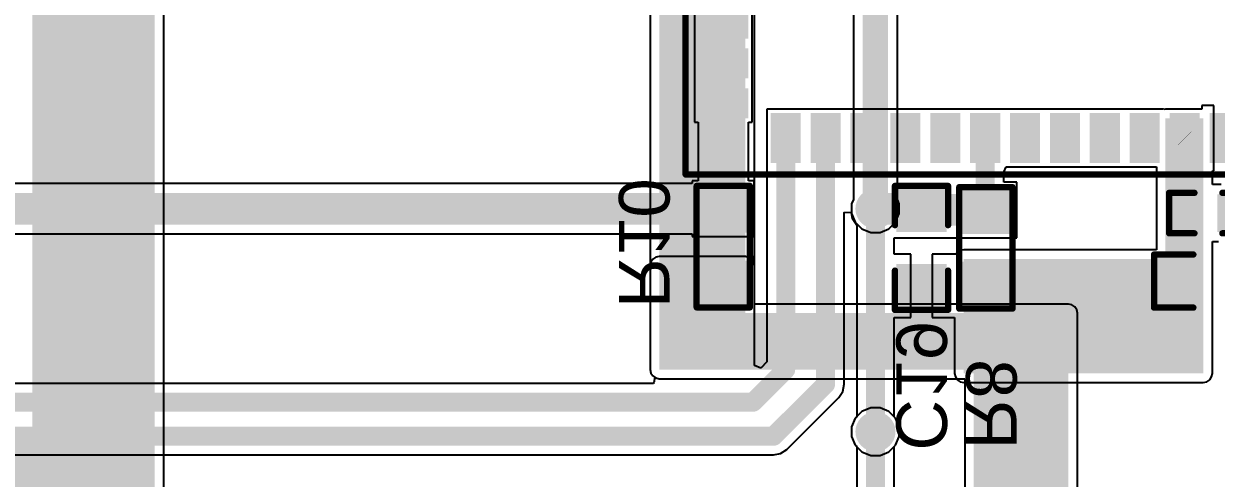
# Model space of a CAD drawing. Header units: millimetres. Extents: x -8 to 110, y -24 to 86.
# Drawn here: x 52.59 to 76.49, y 29.14 to 38.26 of the extents above; entities that cross this region are included whole.
import ezdxf

# ---------------------------------------------------------------- set-up
doc = ezdxf.new("R2010")
doc.units = ezdxf.units.MM
for name, color, linetype in [('BottomLayer', 5, 'Continuous'), ('BottomOverlay', 54, 'Continuous'), ('BottomPaste', 16, 'Continuous'), ('BottomSolder', 6, 'Continuous'), ('TopLayer', 1, 'Continuous'), ('TopSolder', 216, 'Continuous'), ('ViaHoleLayer', 16, 'Continuous')]:
    doc.layers.add(name, color=color, linetype=linetype)
doc.styles.add('Arial', font='', dxfattribs={"height": 0.2})
doc.styles.get('Arial').set_extended_font_data('Arial')

# ---------------------------------------------------------------- blocks, each defined once
blk = doc.blocks.new('ESP32_MINI_1_N4_B_4')
at = {"layer": 'BottomLayer'}
for points in [[(-5.4, 5.65), (-5.4, 6.45), (-5, 6.45), (-5, 5.65)], [(-4.6, 5.65), (-4.6, 6.45), (-4.2, 6.45), (-4.2, 5.65)], [(-3.8, 5.65), (-3.8, 6.45), (-3.4, 6.45), (-3.4, 5.65)], [(-3, 5.65), (-3, 6.45), (-2.6, 6.45), (-2.6, 5.65)], [(-2.2, 5.65), (-2.2, 6.45), (-1.8, 6.45), (-1.8, 5.65)], [(-1.4, 5.65), (-1.4, 6.45), (-1, 6.45), (-1, 5.65)], [(-0.6, 5.65), (-0.6, 6.45), (-0.2, 6.45), (-0.2, 5.65)], [(0.2, 5.65), (0.2, 6.45), (0.6, 6.45), (0.6, 5.65)], [(1, 5.65), (1, 6.45), (1.4, 6.45), (1.4, 5.65)], [(1.8, 5.65), (1.8, 6.45), (2.2, 6.45), (2.2, 5.65)], [(2.6, 5.65), (2.6, 6.45), (3, 6.45), (3, 5.65)], [(3.4, 5.65), (3.4, 6.45), (3.8, 6.45), (3.8, 5.65)], [(4.2, 5.65), (4.2, 6.45), (4.6, 6.45), (4.6, 5.65)], [(5, 5.65), (5, 6.45), (5.4, 6.45), (5.4, 5.65)], [(-6.3, 5), (-5.5, 5), (-5.5, 4.6), (-6.3, 4.6)], [(5.5, 5), (6.3, 5), (6.3, 4.6), (5.5, 4.6)], [(-6.3, 4.2), (-5.5, 4.2), (-5.5, 3.8), (-6.3, 3.8)], [(5.5, 4.2), (6.3, 4.2), (6.3, 3.8), (5.5, 3.8)], [(-6.3, 3.4), (-5.5, 3.4), (-5.5, 3), (-6.3, 3)], [(5.5, 3.4), (6.3, 3.4), (6.3, 3), (5.5, 3)], [(-6.3, 2.6), (-5.5, 2.6), (-5.5, 2.2), (-6.3, 2.2)], [(5.5, 2.6), (6.3, 2.6), (6.3, 2.2), (5.5, 2.2)], [(-2, 1), (-2, 2), (-1, 2), (-1, 1)], [(-0.5, 1), (-0.5, 2), (0.5, 2), (0.5, 1)], [(1, 1), (1, 2), (2, 2), (2, 1)], [(-6.3, 1.8), (-5.5, 1.8), (-5.5, 1.4), (-6.3, 1.4)], [(5.5, 1.8), (6.3, 1.8), (6.3, 1.4), (5.5, 1.4)], [(-6.3, 1), (-5.5, 1), (-5.5, 0.6), (-6.3, 0.6)], [(5.5, 1), (6.3, 1), (6.3, 0.6), (5.5, 0.6)], [(-1, -0.5), (-2, -0.5), (-2, 0.5), (-1, 0.5)], [(-0.5, 0.5), (0.5, 0.5), (0.5, -0.5), (-0.5, -0.5)], [(1, 0.5), (2, 0.5), (2, -0.5), (1, -0.5)], [(-6.3, 0.2), (-5.5, 0.2), (-5.5, -0.2), (-6.3, -0.2)], [(5.5, 0.2), (6.3, 0.2), (6.3, -0.2), (5.5, -0.2)], [(-6.3, -0.6), (-5.5, -0.6), (-5.5, -1), (-6.3, -1)], [(5.5, -0.6), (6.3, -0.6), (6.3, -1), (5.5, -1)], [(-1, -1), (-1, -2), (-2, -2), (-2, -1)], [(0.5, -1), (0.5, -2), (-0.5, -2), (-0.5, -1)], [(2, -1), (2, -2), (1, -2), (1, -1)], [(-6.3, -1.4), (-5.5, -1.4), (-5.5, -1.8), (-6.3, -1.8)], [(5.5, -1.4), (6.3, -1.4), (6.3, -1.8), (5.5, -1.8)], [(-6.3, -2.2), (-5.5, -2.2), (-5.5, -2.6), (-6.3, -2.6)], [(5.5, -2.2), (6.3, -2.2), (6.3, -2.6), (5.5, -2.6)], [(-6.3, -3), (-5.5, -3), (-5.5, -3.4), (-6.3, -3.4)], [(5.5, -3), (6.3, -3), (6.3, -3.4), (5.5, -3.4)], [(-6.3, -3.8), (-5.5, -3.8), (-5.5, -4.2), (-6.3, -4.2)], [(5.5, -3.8), (6.3, -3.8), (6.3, -4.2), (5.5, -4.2)], [(-6.3, -4.6), (-5.5, -4.6), (-5.5, -5), (-6.3, -5)], [(5.5, -4.6), (6.3, -4.6), (6.3, -5), (5.5, -5)], [(-5, -5.65), (-5, -6.45), (-5.4, -6.45), (-5.4, -5.65)], [(-4.2, -5.65), (-4.2, -6.45), (-4.6, -6.45), (-4.6, -5.65)], [(-3.4, -5.65), (-3.4, -6.45), (-3.8, -6.45), (-3.8, -5.65)], [(-2.6, -5.65), (-2.6, -6.45), (-3, -6.45), (-3, -5.65)], [(-1.8, -5.65), (-1.8, -6.45), (-2.2, -6.45), (-2.2, -5.65)], [(-1, -5.65), (-1, -6.45), (-1.4, -6.45), (-1.4, -5.65)], [(-0.2, -5.65), (-0.2, -6.45), (-0.6, -6.45), (-0.6, -5.65)], [(0.6, -5.65), (0.6, -6.45), (0.2, -6.45), (0.2, -5.65)], [(1.4, -5.65), (1.4, -6.45), (1, -6.45), (1, -5.65)], [(2.2, -5.65), (2.2, -6.45), (1.8, -6.45), (1.8, -5.65)], [(3, -5.65), (3, -6.45), (2.6, -6.45), (2.6, -5.65)], [(3.8, -5.65), (3.8, -6.45), (3.4, -6.45), (3.4, -5.65)], [(4.6, -5.65), (4.6, -6.45), (4.2, -6.45), (4.2, -5.65)], [(5.4, -5.65), (5.4, -6.45), (5, -6.45), (5, -5.65)]]:
    blk.add_hatch(color=5, dxfattribs=at).paths.add_polyline_path(points)
at = {"layer": 'BottomOverlay'}
for points in [[(-5.385, -5.124), (-4.928, -5.124), (-4.928, -4.473), (-5.385, -4.473)], [(-5.41, -11.811), (-4.699, -11.811), (-4.699, -7.645), (-5.41, -7.645)], [(-2.946, -7.645), (-3.658, -7.645), (-3.658, -11.811), (-2.946, -11.811)], [(-1.016, -9.271), (-1.016, -11.811), (-0.483, -11.811), (-0.483, -9.271)], [(-1.016, -9.804), (1.524, -9.804), (1.524, -9.271), (-1.016, -9.271)], [(0.991, -9.271), (0.991, -11.811), (1.524, -11.811), (1.524, -9.271)], [(3.531, -11.811), (3.531, -9.271), (2.997, -9.271), (2.997, -11.811)], [(2.997, -9.804), (5.537, -9.804), (5.537, -9.271), (2.997, -9.271)], [(5.004, -9.271), (5.004, -11.811), (5.537, -11.811), (5.537, -9.271)], [(-5.41, -11.811), (-2.946, -11.811), (-2.946, -11.277), (-5.41, -11.277)], [(-3.023, -11.811), (-0.483, -11.811), (-0.483, -11.277), (-3.023, -11.277)], [(0.991, -11.811), (3.531, -11.811), (3.531, -11.277), (0.991, -11.277)]]:
    blk.add_hatch(color=54, dxfattribs=at).paths.add_polyline_path(points)
at = {"layer": 'BottomPaste'}
for points in [[(-5.4, 5.65), (-5.4, 6.45), (-5, 6.45), (-5, 5.65)], [(-4.6, 5.65), (-4.6, 6.45), (-4.2, 6.45), (-4.2, 5.65)], [(-3.8, 5.65), (-3.8, 6.45), (-3.4, 6.45), (-3.4, 5.65)], [(-3, 5.65), (-3, 6.45), (-2.6, 6.45), (-2.6, 5.65)], [(-2.2, 5.65), (-2.2, 6.45), (-1.8, 6.45), (-1.8, 5.65)], [(-1.4, 5.65), (-1.4, 6.45), (-1, 6.45), (-1, 5.65)], [(-0.6, 5.65), (-0.6, 6.45), (-0.2, 6.45), (-0.2, 5.65)], [(0.2, 5.65), (0.2, 6.45), (0.6, 6.45), (0.6, 5.65)], [(1, 5.65), (1, 6.45), (1.4, 6.45), (1.4, 5.65)], [(1.8, 5.65), (1.8, 6.45), (2.2, 6.45), (2.2, 5.65)], [(2.6, 5.65), (2.6, 6.45), (3, 6.45), (3, 5.65)], [(3.4, 5.65), (3.4, 6.45), (3.8, 6.45), (3.8, 5.65)], [(4.2, 5.65), (4.2, 6.45), (4.6, 6.45), (4.6, 5.65)], [(5, 5.65), (5, 6.45), (5.4, 6.45), (5.4, 5.65)], [(-6.3, 5), (-5.5, 5), (-5.5, 4.6), (-6.3, 4.6)], [(5.5, 5), (6.3, 5), (6.3, 4.6), (5.5, 4.6)], [(-6.3, 4.2), (-5.5, 4.2), (-5.5, 3.8), (-6.3, 3.8)], [(5.5, 4.2), (6.3, 4.2), (6.3, 3.8), (5.5, 3.8)], [(-6.3, 3.4), (-5.5, 3.4), (-5.5, 3), (-6.3, 3)], [(5.5, 3.4), (6.3, 3.4), (6.3, 3), (5.5, 3)], [(-6.3, 2.6), (-5.5, 2.6), (-5.5, 2.2), (-6.3, 2.2)], [(5.5, 2.6), (6.3, 2.6), (6.3, 2.2), (5.5, 2.2)], [(-2, 1), (-2, 2), (-1, 2), (-1, 1)], [(-0.5, 1), (-0.5, 2), (0.5, 2), (0.5, 1)], [(1, 1), (1, 2), (2, 2), (2, 1)], [(-6.3, 1.8), (-5.5, 1.8), (-5.5, 1.4), (-6.3, 1.4)], [(5.5, 1.8), (6.3, 1.8), (6.3, 1.4), (5.5, 1.4)], [(-6.3, 1), (-5.5, 1), (-5.5, 0.6), (-6.3, 0.6)], [(5.5, 1), (6.3, 1), (6.3, 0.6), (5.5, 0.6)], [(-1, -0.5), (-2, -0.5), (-2, 0.5), (-1, 0.5)], [(-0.5, 0.5), (0.5, 0.5), (0.5, -0.5), (-0.5, -0.5)], [(1, 0.5), (2, 0.5), (2, -0.5), (1, -0.5)], [(-6.3, 0.2), (-5.5, 0.2), (-5.5, -0.2), (-6.3, -0.2)], [(5.5, 0.2), (6.3, 0.2), (6.3, -0.2), (5.5, -0.2)], [(-6.3, -0.6), (-5.5, -0.6), (-5.5, -1), (-6.3, -1)], [(5.5, -0.6), (6.3, -0.6), (6.3, -1), (5.5, -1)], [(-1, -1), (-1, -2), (-2, -2), (-2, -1)], [(0.5, -1), (0.5, -2), (-0.5, -2), (-0.5, -1)], [(2, -1), (2, -2), (1, -2), (1, -1)], [(-6.3, -1.4), (-5.5, -1.4), (-5.5, -1.8), (-6.3, -1.8)], [(5.5, -1.4), (6.3, -1.4), (6.3, -1.8), (5.5, -1.8)], [(-6.3, -2.2), (-5.5, -2.2), (-5.5, -2.6), (-6.3, -2.6)], [(5.5, -2.2), (6.3, -2.2), (6.3, -2.6), (5.5, -2.6)], [(-6.3, -3), (-5.5, -3), (-5.5, -3.4), (-6.3, -3.4)], [(5.5, -3), (6.3, -3), (6.3, -3.4), (5.5, -3.4)], [(-6.3, -3.8), (-5.5, -3.8), (-5.5, -4.2), (-6.3, -4.2)], [(5.5, -3.8), (6.3, -3.8), (6.3, -4.2), (5.5, -4.2)], [(-6.3, -4.6), (-5.5, -4.6), (-5.5, -5), (-6.3, -5)], [(5.5, -4.6), (6.3, -4.6), (6.3, -5), (5.5, -5)], [(-5, -5.65), (-5, -6.45), (-5.4, -6.45), (-5.4, -5.65)], [(-4.2, -5.65), (-4.2, -6.45), (-4.6, -6.45), (-4.6, -5.65)], [(-3.4, -5.65), (-3.4, -6.45), (-3.8, -6.45), (-3.8, -5.65)], [(-2.6, -5.65), (-2.6, -6.45), (-3, -6.45), (-3, -5.65)], [(-1.8, -5.65), (-1.8, -6.45), (-2.2, -6.45), (-2.2, -5.65)], [(-1, -5.65), (-1, -6.45), (-1.4, -6.45), (-1.4, -5.65)], [(-0.2, -5.65), (-0.2, -6.45), (-0.6, -6.45), (-0.6, -5.65)], [(0.6, -5.65), (0.6, -6.45), (0.2, -6.45), (0.2, -5.65)], [(1.4, -5.65), (1.4, -6.45), (1, -6.45), (1, -5.65)], [(2.2, -5.65), (2.2, -6.45), (1.8, -6.45), (1.8, -5.65)], [(3, -5.65), (3, -6.45), (2.6, -6.45), (2.6, -5.65)], [(3.8, -5.65), (3.8, -6.45), (3.4, -6.45), (3.4, -5.65)], [(4.6, -5.65), (4.6, -6.45), (4.2, -6.45), (4.2, -5.65)], [(5.4, -5.65), (5.4, -6.45), (5, -6.45), (5, -5.65)]]:
    blk.add_hatch(color=16, dxfattribs=at).paths.add_polyline_path(points)
at = {"layer": 'BottomSolder'}
for points in [[(-5.502, 5.548), (-5.502, 6.552), (-4.898, 6.552), (-4.898, 5.548)], [(-4.702, 5.548), (-4.702, 6.552), (-4.098, 6.552), (-4.098, 5.548)], [(-3.902, 5.548), (-3.902, 6.552), (-3.298, 6.552), (-3.298, 5.548)], [(-3.102, 5.548), (-3.102, 6.552), (-2.498, 6.552), (-2.498, 5.548)], [(-2.302, 5.548), (-2.302, 6.552), (-1.698, 6.552), (-1.698, 5.548)], [(-1.502, 5.548), (-1.502, 6.552), (-0.898, 6.552), (-0.898, 5.548)], [(-0.702, 5.548), (-0.702, 6.552), (-0.098, 6.552), (-0.098, 5.548)], [(0.098, 5.548), (0.098, 6.552), (0.702, 6.552), (0.702, 5.548)], [(0.898, 5.548), (0.898, 6.552), (1.502, 6.552), (1.502, 5.548)], [(1.698, 5.548), (1.698, 6.552), (2.302, 6.552), (2.302, 5.548)], [(2.498, 5.548), (2.498, 6.552), (3.102, 6.552), (3.102, 5.548)], [(3.298, 5.548), (3.298, 6.552), (3.902, 6.552), (3.902, 5.548)], [(4.098, 5.548), (4.098, 6.552), (4.702, 6.552), (4.702, 5.548)], [(4.898, 5.548), (4.898, 6.552), (5.502, 6.552), (5.502, 5.548)], [(-6.402, 5.102), (-5.398, 5.102), (-5.398, 4.498), (-6.402, 4.498)], [(5.398, 5.102), (6.402, 5.102), (6.402, 4.498), (5.398, 4.498)], [(-6.402, 4.302), (-5.398, 4.302), (-5.398, 3.698), (-6.402, 3.698)], [(5.398, 4.302), (6.402, 4.302), (6.402, 3.698), (5.398, 3.698)], [(-6.402, 3.502), (-5.398, 3.502), (-5.398, 2.898), (-6.402, 2.898)], [(5.398, 3.502), (6.402, 3.502), (6.402, 2.898), (5.398, 2.898)], [(-6.402, 2.702), (-5.398, 2.702), (-5.398, 2.098), (-6.402, 2.098)], [(5.398, 2.702), (6.402, 2.702), (6.402, 2.098), (5.398, 2.098)], [(-2.102, 0.898), (-2.102, 2.102), (-0.898, 2.102), (-0.898, 0.898)], [(-0.602, 0.898), (-0.602, 2.102), (0.602, 2.102), (0.602, 0.898)], [(0.898, 0.898), (0.898, 2.102), (2.102, 2.102), (2.102, 0.898)], [(-6.402, 1.902), (-5.398, 1.902), (-5.398, 1.298), (-6.402, 1.298)], [(5.398, 1.902), (6.402, 1.902), (6.402, 1.298), (5.398, 1.298)], [(-6.402, 1.102), (-5.398, 1.102), (-5.398, 0.498), (-6.402, 0.498)], [(5.398, 1.102), (6.402, 1.102), (6.402, 0.498), (5.398, 0.498)], [(-0.898, -0.602), (-2.102, -0.602), (-2.102, 0.602), (-0.898, 0.602)], [(-0.602, 0.602), (0.602, 0.602), (0.602, -0.602), (-0.602, -0.602)], [(0.898, 0.602), (2.102, 0.602), (2.102, -0.602), (0.898, -0.602)], [(-6.402, 0.302), (-5.398, 0.302), (-5.398, -0.302), (-6.402, -0.302)], [(5.398, 0.302), (6.402, 0.302), (6.402, -0.302), (5.398, -0.302)], [(-6.402, -0.498), (-5.398, -0.498), (-5.398, -1.102), (-6.402, -1.102)], [(5.398, -0.498), (6.402, -0.498), (6.402, -1.102), (5.398, -1.102)], [(-0.898, -0.898), (-0.898, -2.102), (-2.102, -2.102), (-2.102, -0.898)], [(0.602, -0.898), (0.602, -2.102), (-0.602, -2.102), (-0.602, -0.898)], [(2.102, -0.898), (2.102, -2.102), (0.898, -2.102), (0.898, -0.898)], [(-6.402, -1.298), (-5.398, -1.298), (-5.398, -1.902), (-6.402, -1.902)], [(5.398, -1.298), (6.402, -1.298), (6.402, -1.902), (5.398, -1.902)], [(-6.402, -2.098), (-5.398, -2.098), (-5.398, -2.702), (-6.402, -2.702)], [(5.398, -2.098), (6.402, -2.098), (6.402, -2.702), (5.398, -2.702)], [(-6.402, -2.898), (-5.398, -2.898), (-5.398, -3.502), (-6.402, -3.502)], [(5.398, -2.898), (6.402, -2.898), (6.402, -3.502), (5.398, -3.502)], [(-6.402, -3.698), (-5.398, -3.698), (-5.398, -4.302), (-6.402, -4.302)], [(5.398, -3.698), (6.402, -3.698), (6.402, -4.302), (5.398, -4.302)], [(-6.402, -4.498), (-5.398, -4.498), (-5.398, -5.102), (-6.402, -5.102)], [(5.398, -4.498), (6.402, -4.498), (6.402, -5.102), (5.398, -5.102)], [(-4.898, -5.548), (-4.898, -6.552), (-5.502, -6.552), (-5.502, -5.548)], [(-4.098, -5.548), (-4.098, -6.552), (-4.702, -6.552), (-4.702, -5.548)], [(-3.298, -5.548), (-3.298, -6.552), (-3.902, -6.552), (-3.902, -5.548)], [(-2.498, -5.548), (-2.498, -6.552), (-3.102, -6.552), (-3.102, -5.548)], [(-1.698, -5.548), (-1.698, -6.552), (-2.302, -6.552), (-2.302, -5.548)], [(-0.898, -5.548), (-0.898, -6.552), (-1.502, -6.552), (-1.502, -5.548)], [(-0.098, -5.548), (-0.098, -6.552), (-0.702, -6.552), (-0.702, -5.548)], [(0.702, -5.548), (0.702, -6.552), (0.098, -6.552), (0.098, -5.548)], [(1.502, -5.548), (1.502, -6.552), (0.898, -6.552), (0.898, -5.548)], [(2.302, -5.548), (2.302, -6.552), (1.698, -6.552), (1.698, -5.548)], [(3.102, -5.548), (3.102, -6.552), (2.498, -6.552), (2.498, -5.548)], [(3.902, -5.548), (3.902, -6.552), (3.298, -6.552), (3.298, -5.548)], [(4.702, -5.548), (4.702, -6.552), (4.098, -6.552), (4.098, -5.548)], [(5.502, -5.548), (5.502, -6.552), (4.898, -6.552), (4.898, -5.548)]]:
    blk.add_hatch(color=6, dxfattribs=at).paths.add_polyline_path(points)
at = {"layer": 'BottomOverlay'}
for points, const_width in [([(-6.629, 6.807), (-6.629, -7.15)], 0.127), ([(-6.629, 6.807), (6.655, 6.807)], 0.127), ([(6.655, 6.807), (6.655, -7.15)], 0.127), ([(-6.655, -4.699), (-6.655, -4.953)], 0.3), ([(-6.655, -4.699), (-6.528, -4.826)], 0.3), ([(-6.528, -4.826), (-6.655, -4.953)], 0.3), ([(-6.629, -7.15), (6.642, -7.15)], 0.127), ([(-6.629, -7.15), (-6.629, -12.268)], 0.127), ([(6.655, -7.15), (6.655, -12.268)], 0.127), ([(-6.629, -12.268), (6.655, -12.268)], 0.127)]:
    blk.add_lwpolyline(points, dxfattribs=dict(at, const_width=const_width))
for points, const_width in [([(-6.661, 6.807, 1), (-6.598, 6.807, 1)], 0.0635), ([(-6.661, 6.807, 1), (-6.598, 6.807, 1)], 0.0635), ([(6.623, 6.807, 1), (6.687, 6.807, 1)], 0.0635), ([(6.623, 6.807, 1), (6.687, 6.807, 1)], 0.0635), ([(-6.73, -4.699, 1), (-6.58, -4.699, 1)], 0.15), ([(-6.73, -4.699, 1), (-6.58, -4.699, 1)], 0.15), ([(-6.603, -4.826, 1), (-6.453, -4.826, 1)], 0.15), ([(-6.603, -4.826, 1), (-6.453, -4.826, 1)], 0.15), ([(-6.73, -4.953, 1), (-6.58, -4.953, 1)], 0.15), ([(-6.73, -4.953, 1), (-6.58, -4.953, 1)], 0.15), ([(-6.661, -7.15, 1), (-6.598, -7.15, 1)], 0.0635), ([(-6.661, -7.15, 1), (-6.598, -7.15, 1)], 0.0635), ([(-6.661, -7.15, 1), (-6.598, -7.15, 1)], 0.0635), ([(6.61, -7.15, 1), (6.674, -7.15, 1)], 0.0635), ([(6.623, -7.15, 1), (6.687, -7.15, 1)], 0.0635), ([(6.623, -7.15, 1), (6.687, -7.15, 1)], 0.0635), ([(-6.661, -12.268, 1), (-6.598, -12.268, 1)], 0.0635), ([(-6.661, -12.268, 1), (-6.598, -12.268, 1)], 0.0635), ([(6.623, -12.268, 1), (6.687, -12.268, 1)], 0.0635), ([(6.623, -12.268, 1), (6.687, -12.268, 1)], 0.0635)]:
    blk.add_lwpolyline(points, format="xyb", close=True, dxfattribs=dict(at, const_width=const_width))
blk = doc.blocks.new('R___0603_B_13')
at = {"layer": 'BottomLayer'}
for points in [[(-1.143, -0.4445), (-1.143, 0.4445), (-0.381, 0.4445), (-0.381, -0.4445)], [(0.381, -0.4445), (0.381, 0.4445), (1.143, 0.4445), (1.143, -0.4445)]]:
    blk.add_hatch(color=5, dxfattribs=at).paths.add_polyline_path(points)
at = {"layer": 'BottomPaste'}
for points in [[(-1.143, -0.4445), (-1.143, 0.4445), (-0.381, 0.4445), (-0.381, -0.4445)], [(0.381, -0.4445), (0.381, 0.4445), (1.143, 0.4445), (1.143, -0.4445)]]:
    blk.add_hatch(color=16, dxfattribs=at).paths.add_polyline_path(points)
at = {"layer": 'BottomSolder'}
for points in [[(-1.2446, -0.5461), (-1.2446, 0.5461), (-0.2794, 0.5461), (-0.2794, -0.5461)], [(0.2794, -0.5461), (0.2794, 0.5461), (1.2446, 0.5461), (1.2446, -0.5461)]]:
    blk.add_hatch(color=6, dxfattribs=at).paths.add_polyline_path(points)
at = {"layer": 'BottomOverlay', "const_width": 0.127}
for points in [[(-1.2192, 0.5334), (1.2192, 0.5334)], [(-1.2192, 0.5334), (-1.2192, -0.5334)], [(1.2192, 0.5334), (1.2192, -0.5334)], [(-1.2192, -0.5334), (1.2192, -0.5334)]]:
    blk.add_lwpolyline(points, dxfattribs=at)
at = {"layer": 'BottomOverlay', "const_width": 0.0635}
for points in [[(-1.25095, 0.5334, 1), (-1.18745, 0.5334, 1)], [(-1.25095, 0.5334, 1), (-1.18745, 0.5334, 1)], [(1.18745, 0.5334, 1), (1.25095, 0.5334, 1)], [(1.18745, 0.5334, 1), (1.25095, 0.5334, 1)], [(-1.25095, -0.5334, 1), (-1.18745, -0.5334, 1)], [(-1.25095, -0.5334, 1), (-1.18745, -0.5334, 1)], [(1.18745, -0.5334, 1), (1.25095, -0.5334, 1)], [(1.18745, -0.5334, 1), (1.25095, -0.5334, 1)]]:
    blk.add_lwpolyline(points, format="xyb", close=True, dxfattribs=at)
blk = doc.blocks.new('R___0603_B_15')
at = {"layer": 'BottomLayer'}
for points in [[(-1.143, -0.4445), (-1.143, 0.4445), (-0.381, 0.4445), (-0.381, -0.4445)], [(0.381, -0.4445), (0.381, 0.4445), (1.143, 0.4445), (1.143, -0.4445)]]:
    blk.add_hatch(color=5, dxfattribs=at).paths.add_polyline_path(points)
at = {"layer": 'BottomPaste'}
for points in [[(-1.143, -0.4445), (-1.143, 0.4445), (-0.381, 0.4445), (-0.381, -0.4445)], [(0.381, -0.4445), (0.381, 0.4445), (1.143, 0.4445), (1.143, -0.4445)]]:
    blk.add_hatch(color=16, dxfattribs=at).paths.add_polyline_path(points)
at = {"layer": 'BottomSolder'}
for points in [[(-1.2446, -0.5461), (-1.2446, 0.5461), (-0.2794, 0.5461), (-0.2794, -0.5461)], [(0.2794, -0.5461), (0.2794, 0.5461), (1.2446, 0.5461), (1.2446, -0.5461)]]:
    blk.add_hatch(color=6, dxfattribs=at).paths.add_polyline_path(points)
at = {"layer": 'BottomOverlay', "const_width": 0.127}
for points in [[(-1.2192, 0.5334), (1.2192, 0.5334)], [(-1.2192, 0.5334), (-1.2192, -0.5334)], [(1.2192, 0.5334), (1.2192, -0.5334)], [(-1.2192, -0.5334), (1.2192, -0.5334)]]:
    blk.add_lwpolyline(points, dxfattribs=at)
at = {"layer": 'BottomOverlay', "const_width": 0.0635}
for points in [[(-1.25095, 0.5334, 1), (-1.18745, 0.5334, 1)], [(-1.25095, 0.5334, 1), (-1.18745, 0.5334, 1)], [(1.18745, 0.5334, 1), (1.25095, 0.5334, 1)], [(1.18745, 0.5334, 1), (1.25095, 0.5334, 1)], [(-1.25095, -0.5334, 1), (-1.18745, -0.5334, 1)], [(-1.25095, -0.5334, 1), (-1.18745, -0.5334, 1)], [(1.18745, -0.5334, 1), (1.25095, -0.5334, 1)], [(1.18745, -0.5334, 1), (1.25095, -0.5334, 1)]]:
    blk.add_lwpolyline(points, format="xyb", close=True, dxfattribs=at)
blk = doc.blocks.new('C___0603_B_41')
at = {"layer": 'BottomLayer'}
for points in [[(-1.143, -0.445), (-1.143, 0.445), (-0.381, 0.445), (-0.381, -0.445)], [(0.381, -0.445), (0.381, 0.445), (1.143, 0.445), (1.143, -0.445)]]:
    blk.add_hatch(color=5, dxfattribs=at).paths.add_polyline_path(points)
at = {"layer": 'BottomPaste'}
for points in [[(-1.143, -0.445), (-1.143, 0.445), (-0.381, 0.445), (-0.381, -0.445)], [(0.381, -0.445), (0.381, 0.445), (1.143, 0.445), (1.143, -0.445)]]:
    blk.add_hatch(color=16, dxfattribs=at).paths.add_polyline_path(points)
at = {"layer": 'BottomSolder'}
for points in [[(-1.203, -0.504), (-1.203, 0.504), (-0.321, 0.504), (-0.321, -0.504)], [(0.321, -0.504), (0.321, 0.504), (1.203, 0.504), (1.203, -0.504)]]:
    blk.add_hatch(color=6, dxfattribs=at).paths.add_polyline_path(points)
at = {"layer": 'BottomOverlay', "const_width": 0.127}
for points in [[(-1.245, 0.533), (-1.245, -0.533)], [(-0.457, 0.533), (-1.245, 0.533)], [(1.245, 0.533), (0.457, 0.533)], [(1.245, 0.533), (1.245, -0.533)], [(-0.457, -0.533), (-1.245, -0.533)], [(1.245, -0.533), (0.457, -0.533)]]:
    blk.add_lwpolyline(points, dxfattribs=at)
at = {"layer": 'BottomOverlay', "const_width": 0.0635}
for points in [[(-1.276, 0.533, 1), (-1.213, 0.533, 1)], [(-1.276, 0.533, 1), (-1.213, 0.533, 1)], [(-0.489, 0.533, 1), (-0.425, 0.533, 1)], [(0.425, 0.533, 1), (0.489, 0.533, 1)], [(1.213, 0.533, 1), (1.276, 0.533, 1)], [(1.213, 0.533, 1), (1.276, 0.533, 1)], [(-1.276, -0.533, 1), (-1.213, -0.533, 1)], [(-1.276, -0.533, 1), (-1.213, -0.533, 1)], [(-0.489, -0.533, 1), (-0.425, -0.533, 1)], [(0.425, -0.533, 1), (0.489, -0.533, 1)], [(1.213, -0.533, 1), (1.276, -0.533, 1)], [(1.213, -0.533, 1), (1.276, -0.533, 1)]]:
    blk.add_lwpolyline(points, format="xyb", close=True, dxfattribs=at)
blk = doc.blocks.new('C___0603_B_45')
at = {"layer": 'BottomLayer'}
for points in [[(-1.143, -0.445), (-1.143, 0.445), (-0.381, 0.445), (-0.381, -0.445)], [(0.381, -0.445), (0.381, 0.445), (1.143, 0.445), (1.143, -0.445)]]:
    blk.add_hatch(color=5, dxfattribs=at).paths.add_polyline_path(points)
at = {"layer": 'BottomPaste'}
for points in [[(-1.143, -0.445), (-1.143, 0.445), (-0.381, 0.445), (-0.381, -0.445)], [(0.381, -0.445), (0.381, 0.445), (1.143, 0.445), (1.143, -0.445)]]:
    blk.add_hatch(color=16, dxfattribs=at).paths.add_polyline_path(points)
at = {"layer": 'BottomSolder'}
for points in [[(-1.203, -0.504), (-1.203, 0.504), (-0.321, 0.504), (-0.321, -0.504)], [(0.321, -0.504), (0.321, 0.504), (1.203, 0.504), (1.203, -0.504)]]:
    blk.add_hatch(color=6, dxfattribs=at).paths.add_polyline_path(points)
at = {"layer": 'BottomOverlay', "const_width": 0.127}
for points in [[(-1.245, -0.533), (-1.245, 0.533)], [(-0.457, 0.533), (-1.245, 0.533)], [(1.245, 0.533), (0.457, 0.533)], [(1.245, -0.533), (1.245, 0.533)], [(-0.457, -0.533), (-1.245, -0.533)], [(1.245, -0.533), (0.457, -0.533)]]:
    blk.add_lwpolyline(points, dxfattribs=at)
at = {"layer": 'BottomOverlay', "const_width": 0.0635}
for points in [[(-1.276, 0.533, 1), (-1.213, 0.533, 1)], [(-1.276, 0.533, 1), (-1.213, 0.533, 1)], [(-0.489, 0.533, 1), (-0.425, 0.533, 1)], [(0.425, 0.533, 1), (0.489, 0.533, 1)], [(1.213, 0.533, 1), (1.276, 0.533, 1)], [(1.213, 0.533, 1), (1.276, 0.533, 1)], [(-1.276, -0.533, 1), (-1.213, -0.533, 1)], [(-1.276, -0.533, 1), (-1.213, -0.533, 1)], [(-0.489, -0.533, 1), (-0.425, -0.533, 1)], [(0.425, -0.533, 1), (0.489, -0.533, 1)], [(1.213, -0.533, 1), (1.276, -0.533, 1)], [(1.213, -0.533, 1), (1.276, -0.533, 1)]]:
    blk.add_lwpolyline(points, format="xyb", close=True, dxfattribs=at)
blk = doc.blocks.new('C___0402_B_46')
at = {"layer": 'BottomLayer'}
for points in [[(-0.241, 0.318), (-0.241, -0.318), (-0.699, -0.318), (-0.699, 0.318)], [(0.699, 0.318), (0.699, -0.318), (0.241, -0.318), (0.241, 0.318)]]:
    blk.add_hatch(color=5, dxfattribs=at).paths.add_polyline_path(points)
at = {"layer": 'BottomPaste'}
for points in [[(-0.241, 0.318), (-0.241, -0.318), (-0.699, -0.318), (-0.699, 0.318)], [(0.699, 0.318), (0.699, -0.318), (0.241, -0.318), (0.241, 0.318)]]:
    blk.add_hatch(color=16, dxfattribs=at).paths.add_polyline_path(points)
at = {"layer": 'BottomSolder'}
for points in [[(-0.181, 0.377), (-0.181, -0.377), (-0.758, -0.377), (-0.758, 0.377)], [(0.758, 0.377), (0.758, -0.377), (0.181, -0.377), (0.181, 0.377)]]:
    blk.add_hatch(color=6, dxfattribs=at).paths.add_polyline_path(points)
at = {"layer": 'BottomOverlay', "const_width": 0.127}
for points in [[(-0.279, 0.406), (-0.787, 0.406)], [(-0.787, 0.406), (-0.787, -0.406)], [(0.787, 0.406), (0.279, 0.406)], [(0.787, 0.406), (0.787, -0.406)], [(-0.279, -0.406), (-0.787, -0.406)], [(0.787, -0.406), (0.279, -0.406)]]:
    blk.add_lwpolyline(points, dxfattribs=at)
at = {"layer": 'BottomOverlay', "const_width": 0.0635}
for points in [[(-0.819, 0.406, 1), (-0.756, 0.406, 1)], [(-0.819, 0.406, 1), (-0.756, 0.406, 1)], [(-0.311, 0.406, 1), (-0.248, 0.406, 1)], [(0.248, 0.406, 1), (0.311, 0.406, 1)], [(0.756, 0.406, 1), (0.819, 0.406, 1)], [(0.756, 0.406, 1), (0.819, 0.406, 1)], [(-0.819, -0.406, 1), (-0.756, -0.406, 1)], [(-0.819, -0.406, 1), (-0.756, -0.406, 1)], [(-0.311, -0.406, 1), (-0.248, -0.406, 1)], [(0.248, -0.406, 1), (0.311, -0.406, 1)], [(0.756, -0.406, 1), (0.819, -0.406, 1)], [(0.756, -0.406, 1), (0.819, -0.406, 1)]]:
    blk.add_lwpolyline(points, format="xyb", close=True, dxfattribs=at)

msp = doc.modelspace()

# ---------------------------------------------------------------- hatches: boundary and pattern name
at = {"layer": 'BottomLayer'}
for points in [[(75.477, 31.242), (76.236, 31.242), (76.236, 36.367), (75.477, 36.367)], [(71.431, 31.242), (76.112, 31.242), (76.112, 33.542), (71.431, 33.542)], [(65.328, 31.319), (67.054, 31.319), (67.054, 33.407), (65.328, 33.407)]]:
    msp.add_hatch(color=5, dxfattribs=at).paths.add_polyline_path(points)
h = msp.add_hatch(color=5, dxfattribs=at)
edge = h.paths.add_edge_path()
edge.add_arc((69.662, 34.55), 0.3, 0, 360)
h = msp.add_hatch(color=5, dxfattribs=at)
edge = h.paths.add_edge_path()
edge.add_arc((65.759, 32.004), 0.3, 0, 360)
h = msp.add_hatch(color=5, dxfattribs=at)
edge = h.paths.add_edge_path()
edge.add_arc((66.623, 32.004), 0.3, 0, 360)
h = msp.add_hatch(color=5, dxfattribs=at)
edge = h.paths.add_edge_path()
edge.add_arc((71.885, 32.004), 0.3, 0, 360)
h = msp.add_hatch(color=5, dxfattribs=at)
edge = h.paths.add_edge_path()
edge.add_arc((72.898, 32.004), 0.3, 0, 360)
h = msp.add_hatch(color=5, dxfattribs=at)
edge = h.paths.add_edge_path()
edge.add_arc((69.662, 30.074), 0.3, 0, 360)
at = {"layer": 'BottomSolder'}
h = msp.add_hatch(color=6, dxfattribs=at)
edge = h.paths.add_edge_path()
edge.add_arc((69.662, 34.55), 0.402, 0, 360)
h = msp.add_hatch(color=6, dxfattribs=at)
edge = h.paths.add_edge_path()
edge.add_arc((65.759, 32.004), 0.402, 0, 360)
h = msp.add_hatch(color=6, dxfattribs=at)
edge = h.paths.add_edge_path()
edge.add_arc((66.623, 32.004), 0.402, 0, 360)
h = msp.add_hatch(color=6, dxfattribs=at)
edge = h.paths.add_edge_path()
edge.add_arc((71.885, 32.004), 0.402, 0, 360)
h = msp.add_hatch(color=6, dxfattribs=at)
edge = h.paths.add_edge_path()
edge.add_arc((72.898, 32.004), 0.402, 0, 360)
h = msp.add_hatch(color=6, dxfattribs=at)
edge = h.paths.add_edge_path()
edge.add_arc((69.662, 30.074), 0.402, 0, 360)
at = {"layer": 'TopLayer'}
for points in [[(65.328, 31.319), (67.054, 31.319), (67.054, 57.215), (65.328, 57.215)], [(52.759, 10.369), (55.21, 10.369), (55.21, 40.513), (52.759, 40.513)], [(65.328, 31.319), (73.532, 31.319), (73.532, 32.453), (65.328, 32.453)], [(71.634, 6.604), (73.532, 6.604), (73.532, 32.453), (71.634, 32.453)], [(55.21, 30.01), (51.15, 30.01), (51.15, 26.75), (55.21, 26.75)]]:
    msp.add_hatch(color=1, dxfattribs=at).paths.add_polyline_path(points)
h = msp.add_hatch(color=1, dxfattribs=at)
edge = h.paths.add_edge_path()
edge.add_arc((69.662, 34.55), 0.3, 0, 360)
h = msp.add_hatch(color=1, dxfattribs=at)
edge = h.paths.add_edge_path()
edge.add_arc((65.759, 32.004), 0.3, 0, 360)
h = msp.add_hatch(color=1, dxfattribs=at)
edge = h.paths.add_edge_path()
edge.add_arc((66.623, 32.004), 0.3, 0, 360)
h = msp.add_hatch(color=1, dxfattribs=at)
edge = h.paths.add_edge_path()
edge.add_arc((71.885, 32.004), 0.3, 0, 360)
h = msp.add_hatch(color=1, dxfattribs=at)
edge = h.paths.add_edge_path()
edge.add_arc((72.898, 32.004), 0.3, 0, 360)
h = msp.add_hatch(color=1, dxfattribs=at)
edge = h.paths.add_edge_path()
edge.add_arc((69.662, 30.074), 0.3, 0, 360)
at = {"layer": 'TopSolder'}
h = msp.add_hatch(color=216, dxfattribs=at)
edge = h.paths.add_edge_path()
edge.add_arc((69.662, 34.55), 0.402, 0, 360)
h = msp.add_hatch(color=216, dxfattribs=at)
edge = h.paths.add_edge_path()
edge.add_arc((65.759, 32.004), 0.402, 0, 360)
h = msp.add_hatch(color=216, dxfattribs=at)
edge = h.paths.add_edge_path()
edge.add_arc((66.623, 32.004), 0.402, 0, 360)
h = msp.add_hatch(color=216, dxfattribs=at)
edge = h.paths.add_edge_path()
edge.add_arc((71.885, 32.004), 0.402, 0, 360)
h = msp.add_hatch(color=216, dxfattribs=at)
edge = h.paths.add_edge_path()
edge.add_arc((72.898, 32.004), 0.402, 0, 360)
h = msp.add_hatch(color=216, dxfattribs=at)
edge = h.paths.add_edge_path()
edge.add_arc((69.662, 30.074), 0.402, 0, 360)
at = {"layer": 'ViaHoleLayer'}
h = msp.add_hatch(color=16, dxfattribs=at)
edge = h.paths.add_edge_path()
edge.add_arc((69.662, 34.55), 0.15, 0, 360)
h = msp.add_hatch(color=16, dxfattribs=at)
edge = h.paths.add_edge_path()
edge.add_arc((65.759, 32.004), 0.15, 0, 360)
h = msp.add_hatch(color=16, dxfattribs=at)
edge = h.paths.add_edge_path()
edge.add_arc((66.623, 32.004), 0.15, 0, 360)
h = msp.add_hatch(color=16, dxfattribs=at)
edge = h.paths.add_edge_path()
edge.add_arc((71.885, 32.004), 0.15, 0, 360)
h = msp.add_hatch(color=16, dxfattribs=at)
edge = h.paths.add_edge_path()
edge.add_arc((72.898, 32.004), 0.15, 0, 360)
h = msp.add_hatch(color=16, dxfattribs=at)
edge = h.paths.add_edge_path()
edge.add_arc((69.662, 30.074), 0.15, 0, 360)

# ---------------------------------------------------------------- linework, layer by layer
at = {"layer": 'BottomLayer'}
for p, q in [((66.034, 38.562), (66.034, 37.972)), ((67.189, 37.972), (67.189, 38.562)), ((66.034, 37.972), (66.034, 37.889)), ((66.034, 37.889), (66.034, 37.762)), ((67.189, 37.845), (67.189, 37.972)), ((67.189, 37.762), (67.189, 37.845)), ((66.034, 37.762), (66.034, 37.172)), ((67.189, 37.172), (67.189, 37.762)), ((66.034, 37.172), (66.034, 37.089)), ((66.034, 37.089), (66.034, 36.962)), ((67.189, 37.045), (67.189, 37.172)), ((66.034, 36.962), (66.034, 36.289)), ((67.189, 36.962), (67.189, 37.045)), ((67.189, 36.289), (67.189, 36.962)), ((76.446, 36.621), (76.208, 36.621)), ((76.208, 36.621), (76.208, 36.548)), ((76.446, 35.967), (76.446, 36.621)), ((68.239, 36.545), (67.484, 36.545)), ((67.484, 36.545), (67.484, 35.389)), ((68.284, 36.545), (68.239, 36.545)), ((68.239, 36.545), (68.239, 36.545)), ((68.957, 36.545), (68.284, 36.545)), ((68.284, 36.545), (68.284, 36.545)), ((69.084, 36.545), (68.957, 36.545)), ((69.166, 36.545), (69.084, 36.545)), ((69.757, 36.545), (69.166, 36.545)), ((69.884, 36.545), (69.757, 36.545)), ((69.966, 36.545), (69.884, 36.545)), ((70.557, 36.545), (69.966, 36.545)), ((70.684, 36.545), (70.557, 36.545)), ((70.766, 36.545), (70.684, 36.545)), ((71.357, 36.545), (70.766, 36.545)), ((71.484, 36.545), (71.357, 36.545)), ((71.566, 36.545), (71.484, 36.545)), ((72.157, 36.545), (71.566, 36.545)), ((72.284, 36.545), (72.157, 36.545)), ((72.366, 36.545), (72.284, 36.545)), ((72.957, 36.545), (72.366, 36.545)), ((73.084, 36.545), (72.957, 36.545)), ((73.166, 36.545), (73.084, 36.545)), ((73.757, 36.545), (73.166, 36.545)), ((73.884, 36.545), (73.757, 36.545)), ((73.966, 36.545), (73.884, 36.545)), ((74.557, 36.545), (73.966, 36.545)), ((74.684, 36.545), (74.557, 36.545)), ((74.766, 36.545), (74.684, 36.545)), ((75.439, 36.545), (74.766, 36.545)), ((75.443, 36.542), (75.439, 36.545)), ((75.439, 36.545), (75.439, 36.545)), ((75.477, 36.548), (75.443, 36.542)), ((76.208, 36.548), (75.477, 36.548)), ((66.034, 36.289), (66.105, 36.289)), ((66.105, 36.289), (66.105, 35.109)), ((67.115, 35.109), (67.115, 36.289)), ((67.115, 36.289), (67.189, 36.289)), ((76.446, 35.313), (76.446, 35.967)), ((67.484, 35.389), (67.486, 35.389)), ((67.486, 35.389), (67.486, 31.474)), ((72.237, 35.282), (72.284, 35.389)), ((72.284, 35.389), (72.366, 35.389)), ((72.366, 35.389), (72.957, 35.389)), ((72.957, 35.389), (73.039, 35.389)), ((73.039, 35.389), (73.166, 35.389)), ((73.166, 35.389), (73.757, 35.389)), ((73.757, 35.389), (73.839, 35.389)), ((73.839, 35.389), (73.966, 35.389)), ((73.966, 35.389), (74.557, 35.389)), ((74.557, 35.389), (74.639, 35.389)), ((74.639, 35.389), (74.766, 35.389)), ((74.766, 35.389), (75.296, 35.389)), ((75.296, 35.389), (75.296, 33.723)), ((72.237, 35.084), (72.237, 35.282)), ((76.417, 35.033), (76.417, 35.313)), ((76.417, 35.313), (76.446, 35.313)), ((65.987, 35.055), (45.676, 35.055)), ((66.105, 35.109), (65.987, 35.109)), ((65.987, 35.109), (65.987, 35.055)), ((67.232, 35.109), (67.115, 35.109)), ((67.232, 33.992), (67.232, 35.109)), ((72.498, 35.084), (72.237, 35.084)), ((72.498, 33.966), (72.498, 35.084)), ((76.592, 35.033), (76.417, 35.033)), ((69.037, 34.473), (69.041, 34.479)), ((69.037, 31.026), (69.037, 34.473)), ((69.041, 34.479), (69.172, 34.475)), ((69.172, 34.475), (69.195, 34.357)), ((69.195, 34.357), (69.286, 34.221)), ((69.286, 34.221), (69.286, 30.374)), ((45.885, 34.045), (65.987, 34.045)), ((65.987, 34.045), (65.987, 33.992)), ((65.987, 33.992), (67.232, 33.992)), ((70.037, 33.636), (70.037, 33.966)), ((70.037, 33.966), (71.208, 33.966)), ((71.208, 33.966), (71.208, 33.966)), ((71.208, 33.966), (71.253, 33.966)), ((71.253, 33.966), (71.253, 33.966)), ((71.253, 33.966), (72.498, 33.966)), ((71.431, 33.723), (71.362, 33.709)), ((75.296, 33.723), (71.431, 33.723)), ((76.417, 31.242), (76.417, 33.89)), ((76.417, 33.89), (76.541, 33.89)), ((65.16, 33.477), (65.146, 33.407)), ((65.199, 33.536), (65.16, 33.477)), ((65.258, 33.575), (65.199, 33.536)), ((65.328, 33.589), (65.258, 33.575)), ((67.054, 33.589), (65.328, 33.589)), ((67.072, 33.585), (67.054, 33.589)), ((67.232, 33.585), (67.072, 33.585)), ((67.232, 33.425), (67.232, 33.585)), ((70.369, 33.636), (70.037, 33.636)), ((70.369, 33.001), (70.369, 33.636)), ((71.28, 33.636), (70.801, 33.636)), ((70.801, 33.636), (70.801, 33.001)), ((71.303, 33.67), (71.28, 33.636)), ((71.362, 33.709), (71.303, 33.67)), ((65.146, 33.407), (65.146, 31.319)), ((67.235, 33.407), (67.232, 33.425)), ((67.235, 31.403), (67.235, 33.407)), ((70.369, 32.366), (70.369, 33.001)), ((70.801, 33.001), (70.801, 32.366)), ((70.037, 30.374), (70.037, 32.366)), ((70.037, 32.366), (70.369, 32.366)), ((70.801, 32.366), (71.25, 32.366)), ((71.25, 32.366), (71.25, 31.242)), ((65.146, 31.319), (65.16, 31.249)), ((67.362, 31.35), (67.235, 31.403)), ((67.486, 31.474), (67.362, 31.35)), ((65.16, 31.249), (65.199, 31.191)), ((65.199, 31.191), (65.235, 31.167)), ((65.235, 31.167), (65.219, 31.053)), ((71.25, 31.242), (71.264, 31.173)), ((71.264, 31.173), (71.303, 31.114)), ((71.303, 31.114), (71.362, 31.075)), ((76.305, 31.075), (76.364, 31.114)), ((76.364, 31.114), (76.403, 31.173)), ((76.403, 31.173), (76.417, 31.242)), ((65.214, 31.04), (38.553, 31.04)), ((65.219, 31.053), (65.214, 31.04)), ((68.927, 30.76), (69.009, 30.882)), ((69.009, 30.882), (69.037, 31.026)), ((71.362, 31.075), (71.431, 31.061)), ((71.431, 31.061), (76.236, 31.061)), ((76.236, 31.061), (76.305, 31.075)), ((67.882, 29.716), (68.927, 30.76)), ((69.286, 30.374), (69.257, 30.344)), ((70.067, 30.344), (70.037, 30.374)), ((69.257, 30.344), (69.184, 30.169)), ((69.184, 30.169), (69.184, 29.979)), ((70.139, 30.169), (70.067, 30.344)), ((70.139, 29.979), (70.139, 30.169)), ((69.184, 29.979), (69.257, 29.803)), ((70.067, 29.803), (70.139, 29.979)), ((67.761, 29.634), (67.882, 29.716)), ((69.257, 29.803), (69.391, 29.669)), ((69.391, 29.669), (69.567, 29.596)), ((69.757, 29.596), (69.932, 29.669)), ((69.932, 29.669), (70.067, 29.803)), ((26.276, 29.606), (67.617, 29.606)), ((67.617, 29.606), (67.761, 29.634)), ((69.567, 29.596), (69.757, 29.596))]:
    msp.add_line(p, q, dxfattribs=at)
for points, const_width in [([(66.61, 34.55), (66.61, 36.467)], 0.635), ([(67.862, 31.319), (67.862, 35.967)], 0.381), ([(68.662, 31.026), (68.662, 35.967)], 0.381), ([(71.862, 34.525), (71.862, 35.967)], 0.381), ([(75.862, 35.967), (75.865, 35.964)], 0.381), ([(45.676, 34.55), (66.61, 34.55)], 0.635), ([(69.662, 34.55), (70.56, 34.55)], 0.635), ([(69.662, 30.074), (69.662, 34.55)], 0.381), ([(70.56, 34.55), (70.585, 34.525)], 0.635), ([(70.585, 34.525), (71.876, 34.525)], 0.635), ([(75.865, 34.465), (75.869, 34.462)], 0.381), ([(75.865, 34.211), (75.869, 34.208)], 0.381), ([(67.207, 30.664), (67.862, 31.319)], 0.381), ([(67.617, 29.981), (68.662, 31.026)], 0.381), ([(38.397, 30.664), (67.207, 30.664)], 0.381), ([(26.12, 29.981), (67.617, 29.981)], 0.381)]:
    msp.add_lwpolyline(points, dxfattribs=dict(at, const_width=const_width))
for points, const_width in [([(66.451, 36.467, 1), (66.768, 36.467, 1)], 0.318), ([(67.766, 35.967, 1), (67.957, 35.967, 1)], 0.191), ([(68.566, 35.967, 1), (68.757, 35.967, 1)], 0.191), ([(71.766, 35.967, 1), (71.957, 35.967, 1)], 0.191), ([(75.766, 35.967, 1), (75.957, 35.967, 1)], 0.191), ([(75.77, 35.964, 1), (75.96, 35.964, 1)], 0.191), ([(66.451, 34.55, 1), (66.768, 34.55, 1)], 0.318), ([(66.451, 34.55, 1), (66.768, 34.55, 1)], 0.318), ([(69.503, 34.55, 1), (69.82, 34.55, 1)], 0.318), ([(69.566, 34.55, 1), (69.757, 34.55, 1)], 0.191), ([(70.401, 34.55, 1), (70.719, 34.55, 1)], 0.318), ([(70.401, 34.55, 1), (70.719, 34.55, 1)], 0.318), ([(70.427, 34.525, 1), (70.744, 34.525, 1)], 0.318), ([(70.427, 34.525, 1), (70.744, 34.525, 1)], 0.318), ([(71.717, 34.525, 1), (72.034, 34.525, 1)], 0.318), ([(71.766, 34.525, 1), (71.957, 34.525, 1)], 0.191), ([(75.77, 34.465, 1), (75.96, 34.465, 1)], 0.191), ([(75.773, 34.462, 1), (75.964, 34.462, 1)], 0.191), ([(75.77, 34.211, 1), (75.96, 34.211, 1)], 0.191), ([(75.773, 34.208, 1), (75.964, 34.208, 1)], 0.191), ([(67.766, 31.319, 1), (67.957, 31.319, 1)], 0.191), ([(67.766, 31.319, 1), (67.957, 31.319, 1)], 0.191), ([(68.566, 31.026, 1), (68.757, 31.026, 1)], 0.191), ([(68.566, 31.026, 1), (68.757, 31.026, 1)], 0.191), ([(67.112, 30.664, 1), (67.302, 30.664, 1)], 0.191), ([(67.112, 30.664, 1), (67.302, 30.664, 1)], 0.191), ([(67.522, 29.981, 1), (67.712, 29.981, 1)], 0.191), ([(67.522, 29.981, 1), (67.712, 29.981, 1)], 0.191), ([(69.566, 30.074, 1), (69.757, 30.074, 1)], 0.191)]:
    msp.add_lwpolyline(points, format="xyb", close=True, dxfattribs=dict(at, const_width=const_width))
at = {"layer": 'TopLayer'}
for p, q in [((67.235, 32.634), (67.235, 57.215)), ((70.102, 34.736), (70.102, 56.043)), ((69.221, 55.861), (69.221, 34.736)), ((65.146, 44.326), (65.146, 32.453)), ((55.391, 10.369), (55.391, 40.513)), ((69.221, 34.736), (69.184, 34.645)), ((70.139, 34.645), (70.102, 34.736)), ((69.184, 34.645), (69.184, 34.455)), ((69.184, 34.455), (69.257, 34.28)), ((70.067, 34.28), (70.139, 34.455)), ((70.139, 34.455), (70.139, 34.645)), ((69.257, 34.28), (69.391, 34.145)), ((69.932, 34.145), (70.067, 34.28)), ((69.391, 34.145), (69.567, 34.073)), ((69.567, 34.073), (69.757, 34.073)), ((69.757, 34.073), (69.932, 34.145)), ((73.532, 32.634), (67.235, 32.634)), ((73.601, 32.62), (73.532, 32.634)), ((73.66, 32.581), (73.601, 32.62)), ((73.699, 32.522), (73.66, 32.581)), ((73.713, 32.453), (73.699, 32.522)), ((65.146, 32.453), (65.146, 31.319)), ((73.713, 6.604), (73.713, 32.453)), ((65.146, 31.319), (65.16, 31.249)), ((65.16, 31.249), (65.199, 31.191)), ((65.199, 31.191), (65.258, 31.151)), ((65.258, 31.151), (65.328, 31.137)), ((65.328, 31.137), (71.452, 31.137)), ((71.452, 31.137), (71.452, 6.604)), ((69.391, 30.479), (69.257, 30.344)), ((69.567, 30.551), (69.391, 30.479)), ((69.757, 30.551), (69.567, 30.551)), ((69.932, 30.479), (69.757, 30.551)), ((70.067, 30.344), (69.932, 30.479)), ((69.257, 30.344), (69.184, 30.169)), ((69.184, 30.169), (69.184, 29.979)), ((70.139, 30.169), (70.067, 30.344)), ((70.139, 29.979), (70.139, 30.169)), ((69.184, 29.979), (69.257, 29.803)), ((70.067, 29.803), (70.139, 29.979)), ((69.257, 29.803), (69.286, 29.773)), ((69.286, 29.773), (69.286, 0.755)), ((70.037, 29.773), (70.067, 29.803)), ((70.037, 0.599), (70.037, 29.773))]:
    msp.add_line(p, q, dxfattribs=at)
for points, const_width in [([(69.662, 34.55), (69.662, 56.043)], 0.508), ([(69.662, 0.599), (69.662, 30.074)], 0.381)]:
    msp.add_lwpolyline(points, dxfattribs=dict(at, const_width=const_width))
for points, const_width in [([(69.535, 34.55, 1), (69.789, 34.55, 1)], 0.254), ([(69.566, 30.074, 1), (69.757, 30.074, 1)], 0.191)]:
    msp.add_lwpolyline(points, format="xyb", close=True, dxfattribs=dict(at, const_width=const_width))

# ---------------------------------------------------------------- block references
for name, p, rotation in [('ESP32_MINI_1_N4_B_4', (72.662, 41.867), 90), ('R___0603_B_13', (66.61, 33.788), 90), ('C___0603_B_45', (70.585, 33.763), 270), ('R___0603_B_15', (71.876, 33.763), 90), ('C___0402_B_46', (76.338, 34.462), 180), ('C___0603_B_41', (76.493, 33.097), 180)]:
    msp.add_blockref(name, p, dxfattribs=dict(rotation=rotation))

# ---------------------------------------------------------------- texts
at = {"layer": 'BottomOverlay', "style": 'Arial', "text_generation_flag": 2}
for s, p in [('R10', (64.517, 32.556)), ('C19', (70.079, 29.693)), ('R8', (71.476, 29.717))]:
    msp.add_text(s, height=1.016, rotation=270, dxfattribs=at).set_placement(p)

doc.saveas('drawing.dxf')
